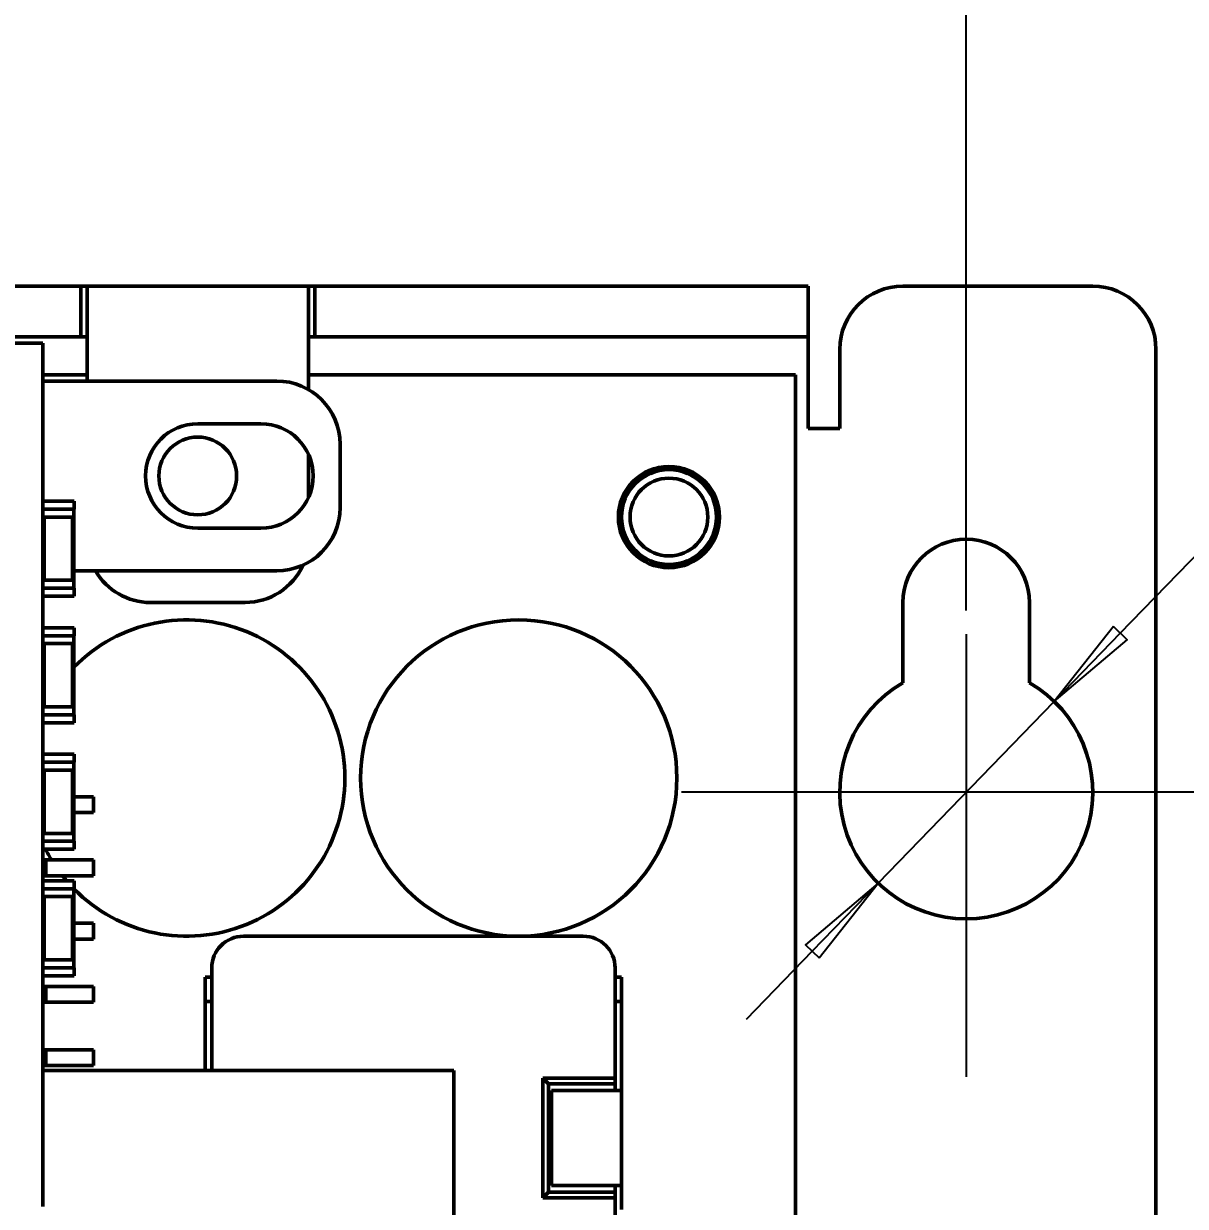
# Model space of a CAD drawing. Header units: millimetres. Extents: x 3100 to 5091, y 868 to 1900.
# Drawn here: x 3548.33 to 3585.07, y 1662.94 to 1700.32 of the extents above; entities that cross this region are included whole.
import ezdxf

# ---------------------------------------------------------------- set-up
doc = ezdxf.new("R2010")
doc.units = ezdxf.units.MM
doc.header["$LTSCALE"] = 1.8
for name, color, linetype, lineweight in [('외형선(ISO)', 7, 'Continuous', 50), ('중심 표식(ISO)', 7, 'Continuous', 25), ('치수(ISO)', 7, 'Continuous', 25)]:
    doc.layers.add(name, color=color, linetype=linetype, lineweight=lineweight)
doc.styles.add('레이블 문자 (JIS)', font='')
doc.styles.get('레이블 문자 (JIS)').set_extended_font_data('Gulim')
doc.dimstyles.new('복사 대상기본값 (JIS)', dxfattribs={"dimscale": 1.5, "dimtxt": 3, "dimasz": 2, "dimexe": 1, "dimexo": 0.5, "dimgap": 0.8, "dimtad": 1, "dimdsep": 46, "dimtxsty": '레이블 문자 (JIS)', "dimblk": 'Filled-1', "dimcen": 0.09, "dimdle": 10, "dimclrd": 256, "dimclre": 256, "dimclrt": 256, "dimazin": 2, "dimtfac": 0.666667, "dimtmove": 0, "dimatfit": 3, "dimldrblk": 'OPEN', "dimfxl": 1, "dimtolj": 1, "dimtzin": 0, "dimlwd": -1, "dimlwe": -1, "dimarcsym": 0})

# ---------------------------------------------------------------- blocks, each defined once
blk = doc.blocks.new('Filled-1')
at = {"color": 0}
for p, q in [((0, 0), (-1, 0.1)), ((-1, 0.1), (-1, -0.1)), ((-1, 0), (0, 0)), ((-1, -0.1), (0, 0))]:
    blk.add_line(p, q, dxfattribs=at)
at = {"color": 0, "flags": 128}
blk.add_lwpolyline([(-1, -0.1), (0, 0), (-1, 0.1), (-1, -0.1)], dxfattribs=at)
at = {"color": 0}
blk.add_solid([(-1, -0.1), (0, 0), (-1, 0.1), (-1, -0.1)], dxfattribs=at)
blk = doc.blocks.new('*D693')
at = {"layer": 'Defpoints', "color": 0}
for p in [(3578.14, 1717.158), (3259.14, 1689.026), (3578.14, 1681.026)]:
    blk.add_point(p, dxfattribs=at)
at = {"layer": '치수(ISO)'}
for p, q in [((3259.14, 1689.776), (3259.14, 1718.658)), ((3578.14, 1681.776), (3578.14, 1718.658)), ((3262.14, 1717.158), (3575.14, 1717.158))]:
    blk.add_line(p, q, dxfattribs=at)
at = {"layer": '치수(ISO)', "linetype": 'ByBlock', "xscale": 3, "yscale": 3, "zscale": 3, "rotation": 180}
blk.add_blockref('Filled-1', (3259.14, 1717.158), dxfattribs=at)
at = {"layer": '치수(ISO)', "linetype": 'ByBlock', "xscale": 3, "yscale": 3, "zscale": 3}
blk.add_blockref('Filled-1', (3578.14, 1717.158), dxfattribs=at)
at = {"layer": '치수(ISO)', "insert": (3418.66, 1727.868), "char_height": 15, "attachment_point": 5, "style": '레이블 문자 (JIS)'}
blk.add_mtext('\\A1;319', dxfattribs=at)
blk = doc.blocks.new('_Open')
at = {"color": 0, "linetype": 'ByBlock', "lineweight": -2}
for p, q in [((-1, 0.167), (0, 0)), ((-1, -0.167), (0, 0)), ((0, 0), (-1, 0))]:
    blk.add_line(p, q, dxfattribs=at)
blk = doc.blocks.new('*D694')
at = {"layer": 'Defpoints', "color": 0}
for p in [(3580.923, 1678.9), (3575.357, 1673.153)]:
    blk.add_point(p, dxfattribs=at)
at = {"layer": '치수(ISO)'}
for p, q in [((3583.01, 1681.055), (3619.868, 1719.109)), ((3622.868, 1719.109), (3619.868, 1719.109)), ((3575.357, 1673.153), (3580.923, 1678.9)), ((3573.27, 1670.998), (3571.183, 1668.843))]:
    blk.add_line(p, q, dxfattribs=at)
at = {"layer": '치수(ISO)', "linetype": 'ByBlock', "xscale": 3, "yscale": 3, "zscale": 3}
for p, rotation in [((3580.923, 1678.9), 225.9152563277048), ((3575.357, 1673.153), 45.91525632770485)]:
    blk.add_blockref('Filled-1', p, dxfattribs=dict(at, rotation=rotation))
at = {"layer": '치수(ISO)', "insert": (3651.325, 1719.109), "char_height": 15, "attachment_point": 5, "style": '레이블 문자 (JIS)'}
blk.add_mtext('\\A1;\\fGulim|b0|i0;4-∅8', dxfattribs=at)

msp = doc.modelspace()

# ---------------------------------------------------------------- linework, layer by layer
at = {"layer": '외형선(ISO)'}
for p, q in [((3550.14, 1692.026), (3533.94, 1692.026)), ((3550.14, 1692.026), (3550.34, 1692.026)), ((3550.14, 1690.426), (3550.14, 1692.026)), ((3550.34, 1691.026), (3550.34, 1692.026)), ((3557.34, 1692.026), (3550.34, 1692.026)), ((3557.34, 1692.026), (3557.34, 1691.026)), ((3557.34, 1692.026), (3557.54, 1692.026)), ((3570.14, 1692.026), (3557.54, 1692.026)), ((3557.54, 1692.026), (3557.54, 1690.426)), ((3570.14, 1692.026), (3573.14, 1692.026)), ((3573.14, 1690.426), (3573.14, 1692.026)), ((3576.14, 1692.026), (3582.14, 1692.026)), ((3550.34, 1691.026), (3550.34, 1689.026)), ((3557.34, 1688.758), (3557.34, 1691.026)), ((3550.14, 1690.426), (3533.94, 1690.426)), ((3550.34, 1690.426), (3550.14, 1690.426)), ((3557.54, 1690.426), (3557.34, 1690.426)), ((3570.14, 1690.426), (3557.54, 1690.426)), ((3573.14, 1690.426), (3570.14, 1690.426)), ((3573.14, 1690.426), (3573.14, 1687.926)), ((3547.34, 1690.226), (3548.94, 1690.226)), ((3548.94, 1690.226), (3548.94, 1662.936)), ((3574.14, 1687.526), (3574.14, 1690.026)), ((3584.14, 1690.026), (3584.14, 1600.426)), ((3550.34, 1689.226), (3548.94, 1689.226)), ((3572.74, 1689.226), (3557.34, 1689.226)), ((3572.74, 1636.226), (3572.74, 1689.226)), ((3548.94, 1689.026), (3556.34, 1689.026)), ((3553.84, 1687.676), (3555.84, 1687.676)), ((3573.14, 1687.926), (3573.14, 1687.526)), ((3573.14, 1687.526), (3574.14, 1687.526)), ((3558.34, 1685.026), (3558.34, 1687.026)), ((3557.34, 1685.339), (3557.34, 1686.714)), ((3549.928, 1685.226), (3548.94, 1685.226)), ((3549.928, 1684.976), (3549.928, 1685.226)), ((3548.94, 1684.976), (3549.928, 1684.976)), ((3549.88, 1684.726), (3548.98, 1684.726)), ((3548.98, 1684.726), (3548.98, 1683.976)), ((3549.88, 1684.726), (3549.88, 1683.976)), ((3549.92, 1682.476), (3549.92, 1684.976)), ((3555.84, 1684.376), (3553.84, 1684.376)), ((3548.98, 1683.476), (3548.98, 1683.976)), ((3549.88, 1683.476), (3549.88, 1683.976)), ((3548.98, 1683.476), (3548.98, 1682.726)), ((3549.88, 1683.476), (3549.88, 1682.726)), ((3549.92, 1683.026), (3556.34, 1683.026)), ((3549.928, 1682.476), (3548.94, 1682.476)), ((3549.88, 1682.726), (3548.98, 1682.726)), ((3549.928, 1682.226), (3549.928, 1682.476)), ((3548.94, 1682.226), (3549.928, 1682.226)), ((3552.34, 1682.026), (3555.34, 1682.026)), ((3576.14, 1679.49), (3576.14, 1682.026)), ((3580.14, 1682.026), (3580.14, 1679.49)), ((3549.928, 1681.226), (3548.94, 1681.226)), ((3548.94, 1680.976), (3549.928, 1680.976)), ((3549.92, 1678.476), (3549.92, 1680.976)), ((3549.928, 1680.976), (3549.928, 1681.226)), ((3549.88, 1680.726), (3548.98, 1680.726)), ((3548.98, 1680.726), (3548.98, 1679.976)), ((3549.88, 1680.726), (3549.88, 1679.976)), ((3548.98, 1679.476), (3548.98, 1679.976)), ((3549.88, 1679.476), (3549.88, 1679.976)), ((3548.98, 1679.476), (3548.98, 1678.726)), ((3549.88, 1679.476), (3549.88, 1678.726)), ((3549.88, 1678.726), (3548.98, 1678.726)), ((3549.928, 1678.476), (3548.94, 1678.476)), ((3549.928, 1678.226), (3549.928, 1678.476)), ((3548.94, 1678.226), (3549.928, 1678.226)), ((3549.928, 1677.226), (3548.94, 1677.226)), ((3549.928, 1676.976), (3549.928, 1677.226)), ((3548.94, 1676.976), (3549.928, 1676.976)), ((3549.92, 1674.476), (3549.92, 1676.976)), ((3549.88, 1676.726), (3548.98, 1676.726)), ((3548.98, 1676.726), (3548.98, 1675.976)), ((3549.88, 1676.726), (3549.88, 1675.976)), ((3548.98, 1675.476), (3548.98, 1675.976)), ((3549.88, 1675.476), (3549.88, 1675.976)), ((3549.92, 1675.886), (3550.54, 1675.886)), ((3550.54, 1675.386), (3550.54, 1675.886)), ((3548.98, 1675.476), (3548.98, 1674.726)), ((3549.88, 1675.476), (3549.88, 1674.726)), ((3549.92, 1675.386), (3550.54, 1675.386)), ((3549.88, 1674.726), (3548.98, 1674.726)), ((3549.928, 1674.476), (3548.94, 1674.476)), ((3548.94, 1674.226), (3549.928, 1674.226)), ((3549.928, 1674.226), (3549.928, 1674.476)), ((3548.94, 1673.886), (3549.04, 1673.886)), ((3549.04, 1673.886), (3550.54, 1673.886)), ((3549.04, 1673.386), (3549.04, 1673.886)), ((3550.54, 1673.386), (3550.54, 1673.886)), ((3548.94, 1673.386), (3549.04, 1673.386)), ((3549.928, 1673.226), (3548.94, 1673.226)), ((3549.04, 1673.386), (3550.54, 1673.386)), ((3549.928, 1672.976), (3549.928, 1673.226)), ((3548.94, 1672.976), (3549.928, 1672.976)), ((3549.88, 1672.726), (3548.98, 1672.726)), ((3548.98, 1672.726), (3548.98, 1671.976)), ((3549.88, 1672.726), (3549.88, 1671.976)), ((3549.92, 1670.476), (3549.92, 1672.976)), ((3548.98, 1671.476), (3548.98, 1671.976)), ((3549.88, 1671.476), (3549.88, 1671.976)), ((3550.54, 1671.886), (3549.92, 1671.886)), ((3550.54, 1671.886), (3550.54, 1671.386)), ((3548.98, 1671.476), (3548.98, 1670.726)), ((3549.88, 1671.476), (3549.88, 1670.726)), ((3550.54, 1671.386), (3549.92, 1671.386)), ((3555.287, 1671.476), (3566.031, 1671.476)), ((3549.928, 1670.476), (3548.94, 1670.476)), ((3549.88, 1670.726), (3548.98, 1670.726)), ((3549.928, 1670.226), (3549.928, 1670.476)), ((3554.281, 1667.226), (3554.281, 1670.471)), ((3567.037, 1670.471), (3567.037, 1666.991)), ((3548.94, 1670.226), (3549.928, 1670.226)), ((3554.281, 1670.178), (3554.078, 1670.178)), ((3554.078, 1669.416), (3554.078, 1670.178)), ((3567.037, 1670.178), (3567.24, 1670.178)), ((3567.24, 1669.416), (3567.24, 1670.178)), ((3548.94, 1669.886), (3549.04, 1669.886)), ((3549.04, 1669.886), (3550.54, 1669.886)), ((3549.04, 1669.386), (3549.04, 1669.886)), ((3550.54, 1669.386), (3550.54, 1669.886)), ((3548.94, 1669.386), (3549.04, 1669.386)), ((3549.04, 1669.386), (3550.54, 1669.386)), ((3554.078, 1667.359), (3554.078, 1669.416)), ((3554.281, 1669.416), (3554.078, 1669.416)), ((3567.037, 1669.416), (3567.24, 1669.416)), ((3567.24, 1667.359), (3567.24, 1669.416)), ((3548.94, 1667.886), (3549.04, 1667.886)), ((3549.04, 1667.886), (3550.54, 1667.886)), ((3549.04, 1667.386), (3549.04, 1667.886)), ((3550.54, 1667.386), (3550.54, 1667.886)), ((3548.94, 1667.386), (3549.04, 1667.386)), ((3561.94, 1667.226), (3548.94, 1667.226)), ((3549.04, 1667.386), (3550.54, 1667.386)), ((3554.078, 1667.359), (3554.078, 1667.226)), ((3561.94, 1667.226), (3561.94, 1643.226)), ((3567.24, 1666.597), (3567.24, 1667.359)), ((3564.751, 1663.206), (3564.751, 1666.991)), ((3564.751, 1666.991), (3567.037, 1666.991)), ((3564.751, 1666.991), (3564.929, 1666.813)), ((3567.037, 1666.813), (3564.929, 1666.813)), ((3564.929, 1666.813), (3564.929, 1663.384)), ((3567.037, 1666.991), (3567.037, 1666.813)), ((3567.037, 1666.813), (3567.037, 1666.597)), ((3565.03, 1666.597), (3567.024, 1666.597)), ((3565.03, 1663.6), (3565.03, 1666.597)), ((3567.24, 1666.597), (3567.024, 1666.597)), ((3567.24, 1663.6), (3567.24, 1666.597)), ((3564.751, 1663.206), (3564.929, 1663.384)), ((3564.929, 1663.384), (3567.037, 1663.384)), ((3567.024, 1663.6), (3565.03, 1663.6)), ((3567.024, 1663.6), (3567.24, 1663.6)), ((3567.037, 1663.6), (3567.037, 1663.384)), ((3567.037, 1663.384), (3567.037, 1663.206)), ((3567.24, 1662.838), (3567.24, 1663.6)), ((3567.037, 1663.206), (3564.751, 1663.206)), ((3567.037, 1663.206), (3567.037, 1659.726))]:
    msp.add_line(p, q, dxfattribs=at)
for centre, radius in [((3553.84, 1686.026), 1.23), ((3568.74, 1684.726), 1.6), ((3568.74, 1684.726), 1.5), ((3568.74, 1684.726), 1.23), ((3563.99, 1676.476), 5)]:
    msp.add_circle(centre, radius, dxfattribs=at)
for centre, radius, start, end in [((3576.14, 1690.026), 2, 90, 180), ((3582.14, 1690.026), 2, 0, 90), ((3556.34, 1687.026), 2, 0, 90), ((3553.84, 1686.026), 1.65, 90, 270), ((3555.84, 1686.026), 1.65, 270, 90), ((3556.34, 1685.026), 2, 270, 0), ((3578.14, 1682.026), 2, 0, 180), ((3555.34, 1684.026), 2, 270, 335.7048), ((3552.34, 1684.026), 2, 210, 270), ((3553.49, 1676.476), 5, 224.4387, 135.5613), ((3578.14, 1676.026), 4, 120, 60), ((3553.49, 1676.476), 5, 206.7437, 211.1982), ((3553.49, 1676.476), 5, 218.1702, 220.5416), ((3555.287, 1670.471), 1.006, 90, 180), ((3566.031, 1670.471), 1.006, 0, 90)]:
    msp.add_arc(centre, radius, start, end, dxfattribs=at)
at = {"layer": '중심 표식(ISO)'}
for p, q in [((3578.14, 1681.026), (3578.14, 1667.026)), ((3587.14, 1676.026), (3569.14, 1676.026))]:
    msp.add_line(p, q, dxfattribs=at)

# ---------------------------------------------------------------- dimensions: what is measured, and where the dimension line sits
at = {"layer": '치수(ISO)'}
dim = msp.add_linear_dim(base=(3578.14, 1717.158), p1=(3259.14, 1689.026), p2=(3578.14, 1681.026), angle=180, dimstyle='복사 대상기본값 (JIS)', override={"dimtxt": 10, "dimgap": 2, "dimtxsty": '레이블 문자 (JIS)', "dimtofl": 0, "dimatfit": 1, "dimldrblk": 'Open'}, dxfattribs=at)
dim.commit()
dim.dimension.update_dxf_attribs({"geometry": '*D693', "text_midpoint": (3418.66, 1717.158), "dimtype": 160})
dim = msp.add_diameter_dim_2p(p1=(3575.357, 1673.153), p2=(3580.923, 1678.9), text='\\fGulim|b0|i0;4-<>', dimstyle='복사 대상기본값 (JIS)', override={"dimtxt": 10, "dimtad": 0, "dimtih": 1, "dimtoh": 1, "dimlfac": 1, "dimtxsty": '레이블 문자 (JIS)', "dimatfit": 2, "dimldrblk": 'Open'}, dxfattribs=at)
dim.commit()
dim.dimension.update_dxf_attribs({"geometry": '*D694', "text_midpoint": (3651.325, 1719.109), "dimtype": 163})

doc.saveas('drawing.dxf')
